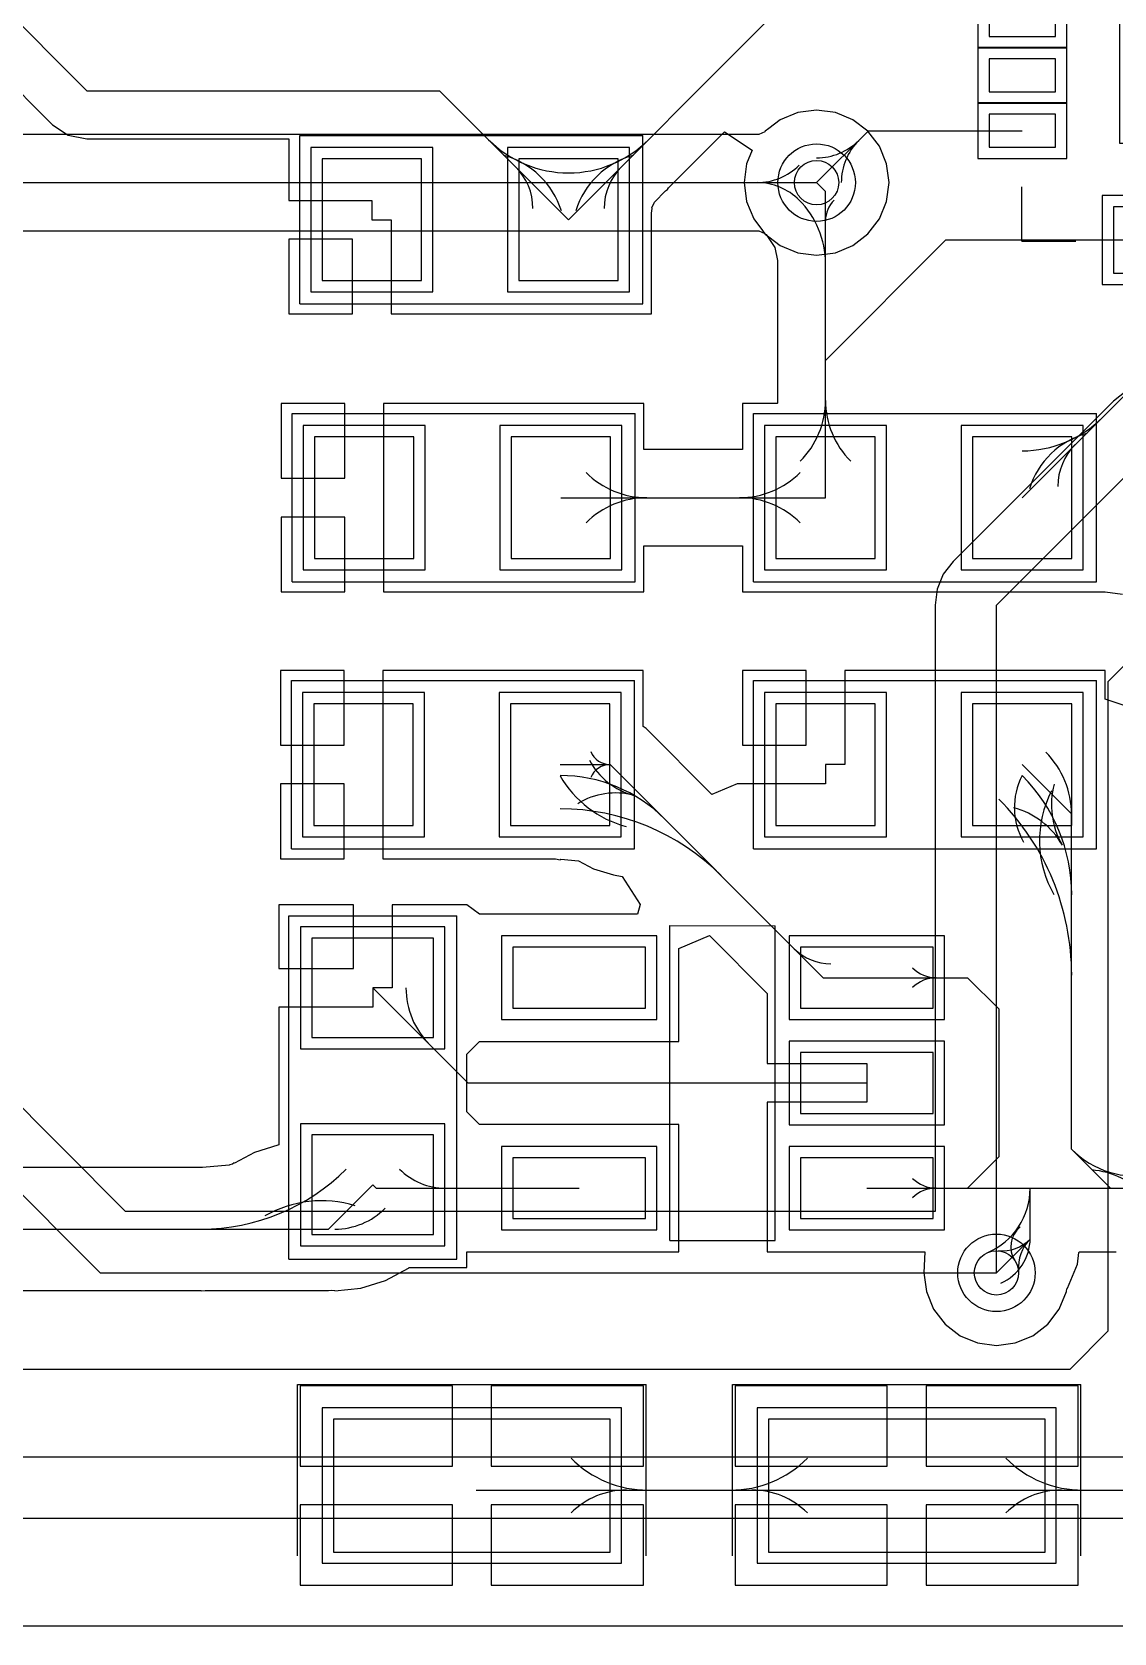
# Model space of a CAD drawing. Header units: millimetres. Extents: x 70.7 to 144.7, y 50.1 to 113.7.
# Drawn here: x 81.95 to 91.73, y 76.57 to 91.03 of the extents above; entities that cross this region are included whole.
import ezdxf

# ---------------------------------------------------------------- set-up
doc = ezdxf.new("R2010")
doc.units = ezdxf.units.MM
for name, color, linetype in [('BottomLayer', 5, 'Continuous'), ('MultiLayer', 9, 'Continuous'), ('TopLayer', 1, 'Continuous'), ('TopOverlay', 2, 'Continuous'), ('TopPaste', 8, 'Continuous'), ('TopSolder', 216, 'Continuous'), ('ViaHoleLayer', 16, 'Continuous')]:
    doc.layers.add(name, color=color, linetype=linetype)

# ---------------------------------------------------------------- blocks, each defined once
blk = doc.blocks.new('CAP_1210_2')
at = {"layer": 'TopLayer'}
for p, q in [((-2.264, 1.25), (-2.264, -1.25)), ((-1.064, 1.25), (-2.264, 1.25)), ((-1.064, -1.25), (-1.064, 1.25)), ((2.264, 1.25), (1.064, 1.25)), ((1.064, 1.25), (1.064, -1.25)), ((2.264, -1.25), (2.264, 1.25)), ((-2.264, -1.25), (-1.064, -1.25)), ((1.064, -1.25), (2.264, -1.25))]:
    blk.add_line(p, q, dxfattribs=at)
at = {"layer": 'TopOverlay'}
for p, q in [((-2.58, 1.575), (-1.029, 1.575)), ((-2.58, 1.575), (-2.58, -1.575)), ((1.029, 1.575), (2.578, 1.575)), ((2.578, 1.575), (2.578, -1.575)), ((-2.58, -1.575), (-1.029, -1.575)), ((1.029, -1.575), (2.578, -1.575))]:
    blk.add_line(p, q, dxfattribs=at)
at = {"layer": 'TopPaste'}
for p, q in [((-2.264, 1.25), (-2.264, -1.25)), ((-1.064, 1.25), (-2.264, 1.25)), ((-1.064, -1.25), (-1.064, 1.25)), ((2.264, 1.25), (1.064, 1.25)), ((1.064, 1.25), (1.064, -1.25)), ((2.264, -1.25), (2.264, 1.25)), ((-2.264, -1.25), (-1.064, -1.25)), ((1.064, -1.25), (2.264, -1.25))]:
    blk.add_line(p, q, dxfattribs=at)
at = {"layer": 'TopSolder'}
for p, q in [((-2.365, 1.352), (-2.365, -1.352)), ((-0.962, 1.352), (-2.365, 1.352)), ((-0.962, -1.352), (-0.962, 1.352)), ((2.365, 1.352), (0.962, 1.352)), ((0.962, 1.352), (0.962, -1.352)), ((2.365, -1.352), (2.365, 1.352)), ((-2.365, -1.352), (-0.962, -1.352)), ((0.962, -1.352), (2.365, -1.352))]:
    blk.add_line(p, q, dxfattribs=at)
blk = doc.blocks.new('CAP_1210_13')
at = {"layer": 'TopLayer'}
for p, q in [((-2.264, 1.25), (-2.264, -1.25)), ((-1.064, 1.25), (-2.264, 1.25)), ((-1.064, -1.25), (-1.064, 1.25)), ((2.264, 1.25), (1.064, 1.25)), ((1.064, 1.25), (1.064, -1.25)), ((2.264, -1.25), (2.264, 1.25)), ((-2.264, -1.25), (-1.064, -1.25)), ((1.064, -1.25), (2.264, -1.25))]:
    blk.add_line(p, q, dxfattribs=at)
at = {"layer": 'TopOverlay'}
for p, q in [((-2.58, 1.575), (-1.029, 1.575)), ((-2.58, 1.575), (-2.58, -1.575)), ((1.029, 1.575), (2.578, 1.575)), ((2.578, 1.575), (2.578, -1.575)), ((-2.58, -1.575), (-1.029, -1.575)), ((1.029, -1.575), (2.578, -1.575))]:
    blk.add_line(p, q, dxfattribs=at)
at = {"layer": 'TopPaste'}
for p, q in [((-2.264, 1.25), (-2.264, -1.25)), ((-1.064, 1.25), (-2.264, 1.25)), ((-1.064, -1.25), (-1.064, 1.25)), ((2.264, 1.25), (1.064, 1.25)), ((1.064, 1.25), (1.064, -1.25)), ((2.264, -1.25), (2.264, 1.25)), ((-2.264, -1.25), (-1.064, -1.25)), ((1.064, -1.25), (2.264, -1.25))]:
    blk.add_line(p, q, dxfattribs=at)
at = {"layer": 'TopSolder'}
for p, q in [((-2.365, 1.352), (-2.365, -1.352)), ((-0.962, 1.352), (-2.365, 1.352)), ((-0.962, -1.352), (-0.962, 1.352)), ((2.365, 1.352), (0.962, 1.352)), ((0.962, 1.352), (0.962, -1.352)), ((2.365, -1.352), (2.365, 1.352)), ((-2.365, -1.352), (-0.962, -1.352)), ((0.962, -1.352), (2.365, -1.352))]:
    blk.add_line(p, q, dxfattribs=at)
blk = doc.blocks.new('RES_0603_20')
at = {"layer": 'TopLayer'}
for p, q in [((-0.44, 0.55), (-1.338, 0.55)), ((-1.338, 0.55), (-1.338, -0.55)), ((-0.44, -0.55), (-0.44, 0.55)), ((1.338, 0.55), (0.44, 0.55)), ((0.44, 0.55), (0.44, -0.55)), ((1.338, -0.55), (1.338, 0.55)), ((-1.338, -0.55), (-0.44, -0.55)), ((0.44, -0.55), (1.338, -0.55))]:
    blk.add_line(p, q, dxfattribs=at)
at = {"layer": 'TopOverlay'}
for p, q in [((-1.54, 0.76), (-0.01, 0.76)), ((-1.54, -0.76), (-1.54, 0.76)), ((-0.34, 0.76), (1.56, 0.76)), ((1.56, -0.76), (1.56, 0.76)), ((-1.54, -0.76), (1.56, -0.76))]:
    blk.add_line(p, q, dxfattribs=at)
at = {"layer": 'TopPaste'}
for p, q in [((-0.44, 0.55), (-1.338, 0.55)), ((-1.338, 0.55), (-1.338, -0.55)), ((-0.44, -0.55), (-0.44, 0.55)), ((1.338, 0.55), (0.44, 0.55)), ((0.44, 0.55), (0.44, -0.55)), ((1.338, -0.55), (1.338, 0.55)), ((-1.338, -0.55), (-0.44, -0.55)), ((0.44, -0.55), (1.338, -0.55))]:
    blk.add_line(p, q, dxfattribs=at)
at = {"layer": 'TopSolder'}
for p, q in [((-0.338, 0.652), (-1.44, 0.652)), ((-1.44, 0.652), (-1.44, -0.652)), ((-0.338, -0.652), (-0.338, 0.652)), ((1.44, 0.652), (0.338, 0.652)), ((0.338, 0.652), (0.338, -0.652)), ((1.44, -0.652), (1.44, 0.652)), ((-1.44, -0.652), (-0.338, -0.652)), ((0.338, -0.652), (1.44, -0.652))]:
    blk.add_line(p, q, dxfattribs=at)
blk = doc.blocks.new('RES_0603_21')
at = {"layer": 'TopLayer'}
for p, q in [((-0.44, 0.55), (-1.338, 0.55)), ((-1.338, 0.55), (-1.338, -0.55)), ((-0.44, -0.55), (-0.44, 0.55)), ((1.338, 0.55), (0.44, 0.55)), ((0.44, 0.55), (0.44, -0.55)), ((1.338, -0.55), (1.338, 0.55)), ((-1.338, -0.55), (-0.44, -0.55)), ((0.44, -0.55), (1.338, -0.55))]:
    blk.add_line(p, q, dxfattribs=at)
at = {"layer": 'TopOverlay'}
for p, q in [((-1.54, 0.76), (-0.01, 0.76)), ((-1.54, -0.76), (-1.54, 0.76)), ((-0.34, 0.76), (1.56, 0.76)), ((1.56, -0.76), (1.56, 0.76)), ((-1.54, -0.76), (1.56, -0.76))]:
    blk.add_line(p, q, dxfattribs=at)
at = {"layer": 'TopPaste'}
for p, q in [((-0.44, 0.55), (-1.338, 0.55)), ((-1.338, 0.55), (-1.338, -0.55)), ((-0.44, -0.55), (-0.44, 0.55)), ((1.338, 0.55), (0.44, 0.55)), ((0.44, 0.55), (0.44, -0.55)), ((1.338, -0.55), (1.338, 0.55)), ((-1.338, -0.55), (-0.44, -0.55)), ((0.44, -0.55), (1.338, -0.55))]:
    blk.add_line(p, q, dxfattribs=at)
at = {"layer": 'TopSolder'}
for p, q in [((-0.338, 0.652), (-1.44, 0.652)), ((-1.44, 0.652), (-1.44, -0.652)), ((-0.338, -0.652), (-0.338, 0.652)), ((1.44, 0.652), (0.338, 0.652)), ((0.338, 0.652), (0.338, -0.652)), ((1.44, -0.652), (1.44, 0.652)), ((-1.44, -0.652), (-0.338, -0.652)), ((0.338, -0.652), (1.44, -0.652))]:
    blk.add_line(p, q, dxfattribs=at)
blk = doc.blocks.new('RES_0603_22')
at = {"layer": 'TopLayer'}
for p, q in [((-0.44, 0.55), (-1.338, 0.55)), ((-1.338, 0.55), (-1.338, -0.55)), ((-0.44, -0.55), (-0.44, 0.55)), ((1.338, 0.55), (0.44, 0.55)), ((0.44, 0.55), (0.44, -0.55)), ((1.338, -0.55), (1.338, 0.55)), ((-1.338, -0.55), (-0.44, -0.55)), ((0.44, -0.55), (1.338, -0.55))]:
    blk.add_line(p, q, dxfattribs=at)
at = {"layer": 'TopOverlay'}
for p, q in [((-1.54, 0.76), (-0.01, 0.76)), ((-1.54, -0.76), (-1.54, 0.76)), ((-0.34, 0.76), (1.56, 0.76)), ((1.56, -0.76), (1.56, 0.76)), ((-1.54, -0.76), (1.56, -0.76))]:
    blk.add_line(p, q, dxfattribs=at)
at = {"layer": 'TopPaste'}
for p, q in [((-0.44, 0.55), (-1.338, 0.55)), ((-1.338, 0.55), (-1.338, -0.55)), ((-0.44, -0.55), (-0.44, 0.55)), ((1.338, 0.55), (0.44, 0.55)), ((0.44, 0.55), (0.44, -0.55)), ((1.338, -0.55), (1.338, 0.55)), ((-1.338, -0.55), (-0.44, -0.55)), ((0.44, -0.55), (1.338, -0.55))]:
    blk.add_line(p, q, dxfattribs=at)
at = {"layer": 'TopSolder'}
for p, q in [((-0.338, 0.652), (-1.44, 0.652)), ((-1.44, 0.652), (-1.44, -0.652)), ((-0.338, -0.652), (-0.338, 0.652)), ((1.44, 0.652), (0.338, 0.652)), ((0.338, 0.652), (0.338, -0.652)), ((1.44, -0.652), (1.44, 0.652)), ((-1.44, -0.652), (-0.338, -0.652)), ((0.338, -0.652), (1.44, -0.652))]:
    blk.add_line(p, q, dxfattribs=at)
blk = doc.blocks.new('RES_0603_25')
at = {"layer": 'TopLayer'}
for p, q in [((-0.44, 0.55), (-1.338, 0.55)), ((-1.338, 0.55), (-1.338, -0.55)), ((-0.44, -0.55), (-0.44, 0.55)), ((1.338, 0.55), (0.44, 0.55)), ((0.44, 0.55), (0.44, -0.55)), ((1.338, -0.55), (1.338, 0.55)), ((-1.338, -0.55), (-0.44, -0.55)), ((0.44, -0.55), (1.338, -0.55))]:
    blk.add_line(p, q, dxfattribs=at)
at = {"layer": 'TopOverlay'}
for p, q in [((-0.01, 0.76), (-1.54, 0.76)), ((-1.54, -0.76), (-1.54, 0.76)), ((1.56, 0.76), (-0.34, 0.76)), ((1.56, -0.76), (1.56, 0.76)), ((1.56, -0.76), (-1.54, -0.76))]:
    blk.add_line(p, q, dxfattribs=at)
at = {"layer": 'TopPaste'}
for p, q in [((-0.44, 0.55), (-1.338, 0.55)), ((-1.338, 0.55), (-1.338, -0.55)), ((-0.44, -0.55), (-0.44, 0.55)), ((1.338, 0.55), (0.44, 0.55)), ((0.44, 0.55), (0.44, -0.55)), ((1.338, -0.55), (1.338, 0.55)), ((-1.338, -0.55), (-0.44, -0.55)), ((0.44, -0.55), (1.338, -0.55))]:
    blk.add_line(p, q, dxfattribs=at)
at = {"layer": 'TopSolder'}
for p, q in [((-0.338, 0.652), (-1.44, 0.652)), ((-1.44, 0.652), (-1.44, -0.652)), ((-0.338, -0.652), (-0.338, 0.652)), ((1.44, 0.652), (0.338, 0.652)), ((0.338, 0.652), (0.338, -0.652)), ((1.44, -0.652), (1.44, 0.652)), ((-1.44, -0.652), (-0.338, -0.652)), ((0.338, -0.652), (1.44, -0.652))]:
    blk.add_line(p, q, dxfattribs=at)
blk = doc.blocks.new('RES_0603_37')
at = {"layer": 'TopLayer'}
for p, q in [((-0.44, 0.55), (-1.338, 0.55)), ((-1.338, 0.55), (-1.338, -0.55)), ((-0.44, -0.55), (-0.44, 0.55)), ((1.338, 0.55), (0.44, 0.55)), ((0.44, 0.55), (0.44, -0.55)), ((1.338, -0.55), (1.338, 0.55)), ((-1.338, -0.55), (-0.44, -0.55)), ((0.44, -0.55), (1.338, -0.55))]:
    blk.add_line(p, q, dxfattribs=at)
at = {"layer": 'TopOverlay'}
for p, q in [((-1.54, 0.76), (-0.01, 0.76)), ((-1.54, -0.76), (-1.54, 0.76)), ((-0.34, 0.76), (1.56, 0.76)), ((1.56, -0.76), (1.56, 0.76)), ((-1.54, -0.76), (1.56, -0.76))]:
    blk.add_line(p, q, dxfattribs=at)
at = {"layer": 'TopPaste'}
for p, q in [((-0.44, 0.55), (-1.338, 0.55)), ((-1.338, 0.55), (-1.338, -0.55)), ((-0.44, -0.55), (-0.44, 0.55)), ((1.338, 0.55), (0.44, 0.55)), ((0.44, 0.55), (0.44, -0.55)), ((1.338, -0.55), (1.338, 0.55)), ((-1.338, -0.55), (-0.44, -0.55)), ((0.44, -0.55), (1.338, -0.55))]:
    blk.add_line(p, q, dxfattribs=at)
at = {"layer": 'TopSolder'}
for p, q in [((-0.338, 0.652), (-1.44, 0.652)), ((-1.44, 0.652), (-1.44, -0.652)), ((-0.338, -0.652), (-0.338, 0.652)), ((1.44, 0.652), (0.338, 0.652)), ((0.338, 0.652), (0.338, -0.652)), ((1.44, -0.652), (1.44, 0.652)), ((-1.44, -0.652), (-0.338, -0.652)), ((0.338, -0.652), (1.44, -0.652))]:
    blk.add_line(p, q, dxfattribs=at)
blk = doc.blocks.new('RES_0603_38')
at = {"layer": 'TopLayer'}
for p, q in [((-0.44, 0.55), (-1.338, 0.55)), ((-1.338, 0.55), (-1.338, -0.55)), ((-0.44, -0.55), (-0.44, 0.55)), ((1.338, 0.55), (0.44, 0.55)), ((0.44, 0.55), (0.44, -0.55)), ((1.338, -0.55), (1.338, 0.55)), ((-1.338, -0.55), (-0.44, -0.55)), ((0.44, -0.55), (1.338, -0.55))]:
    blk.add_line(p, q, dxfattribs=at)
at = {"layer": 'TopOverlay'}
for p, q in [((-1.54, 0.76), (-0.01, 0.76)), ((-1.54, -0.76), (-1.54, 0.76)), ((-0.34, 0.76), (1.56, 0.76)), ((1.56, -0.76), (1.56, 0.76)), ((-1.54, -0.76), (1.56, -0.76))]:
    blk.add_line(p, q, dxfattribs=at)
at = {"layer": 'TopPaste'}
for p, q in [((-0.44, 0.55), (-1.338, 0.55)), ((-1.338, 0.55), (-1.338, -0.55)), ((-0.44, -0.55), (-0.44, 0.55)), ((1.338, 0.55), (0.44, 0.55)), ((0.44, 0.55), (0.44, -0.55)), ((1.338, -0.55), (1.338, 0.55)), ((-1.338, -0.55), (-0.44, -0.55)), ((0.44, -0.55), (1.338, -0.55))]:
    blk.add_line(p, q, dxfattribs=at)
at = {"layer": 'TopSolder'}
for p, q in [((-0.338, 0.652), (-1.44, 0.652)), ((-1.44, 0.652), (-1.44, -0.652)), ((-0.338, -0.652), (-0.338, 0.652)), ((1.44, 0.652), (0.338, 0.652)), ((0.338, 0.652), (0.338, -0.652)), ((1.44, -0.652), (1.44, 0.652)), ((-1.44, -0.652), (-0.338, -0.652)), ((0.338, -0.652), (1.44, -0.652))]:
    blk.add_line(p, q, dxfattribs=at)
blk = doc.blocks.new('QFN_28_43')
at = {"layer": 'TopLayer'}
for p, q in [((-1.644, 2.78), (-1.644, 2.18)), ((-1.344, 2.78), (-1.644, 2.78)), ((-1.344, 2.18), (-1.344, 2.78)), ((-1.144, 2.78), (-1.144, 2.18)), ((-0.844, 2.78), (-1.144, 2.78)), ((-0.844, 2.18), (-0.844, 2.78)), ((-0.644, 2.78), (-0.644, 2.18)), ((-0.344, 2.78), (-0.644, 2.78)), ((-0.344, 2.18), (-0.344, 2.78)), ((-0.144, 2.78), (-0.144, 2.18)), ((0.156, 2.78), (-0.144, 2.78)), ((0.156, 2.18), (0.156, 2.78)), ((0.356, 2.78), (0.356, 2.18)), ((0.656, 2.78), (0.356, 2.78)), ((0.656, 2.18), (0.656, 2.78)), ((0.856, 2.78), (0.856, 2.18)), ((1.156, 2.78), (0.856, 2.78)), ((1.156, 2.18), (1.156, 2.78)), ((1.356, 2.78), (1.356, 2.18)), ((1.656, 2.78), (1.356, 2.78)), ((1.656, 2.18), (1.656, 2.78)), ((-1.644, 2.18), (-1.344, 2.18)), ((-1.144, 2.18), (-0.844, 2.18)), ((-0.644, 2.18), (-0.344, 2.18)), ((-0.144, 2.18), (0.156, 2.18)), ((0.356, 2.18), (0.656, 2.18)), ((0.856, 2.18), (1.156, 2.18)), ((1.356, 2.18), (1.656, 2.18)), ((-2.18, 1.656), (-2.78, 1.656)), ((-2.78, 1.656), (-2.78, 1.356)), ((-2.18, 1.356), (-2.18, 1.656)), ((2.78, 1.644), (2.18, 1.644)), ((2.18, 1.644), (2.18, 1.344)), ((2.78, 1.344), (2.78, 1.644)), ((-1.503, 1.5), (-1.503, -1.5)), ((1.497, 1.5), (-1.503, 1.5)), ((1.497, -1.5), (1.497, 1.5)), ((-2.78, 1.356), (-2.18, 1.356)), ((2.18, 1.344), (2.78, 1.344)), ((-2.18, 1.156), (-2.78, 1.156)), ((-2.78, 1.156), (-2.78, 0.856)), ((-2.18, 0.856), (-2.18, 1.156)), ((2.78, 1.144), (2.18, 1.144)), ((2.18, 1.144), (2.18, 0.844)), ((2.78, 0.844), (2.78, 1.144)), ((-2.78, 0.856), (-2.18, 0.856)), ((2.18, 0.844), (2.78, 0.844)), ((-2.18, 0.656), (-2.78, 0.656)), ((-2.78, 0.656), (-2.78, 0.356)), ((-2.18, 0.356), (-2.18, 0.656)), ((2.78, 0.644), (2.18, 0.644)), ((2.18, 0.644), (2.18, 0.344)), ((2.78, 0.344), (2.78, 0.644)), ((-2.78, 0.356), (-2.18, 0.356)), ((2.18, 0.344), (2.78, 0.344)), ((-2.18, 0.156), (-2.78, 0.156)), ((-2.78, 0.156), (-2.78, -0.144)), ((-2.18, -0.144), (-2.18, 0.156)), ((2.78, 0.144), (2.18, 0.144)), ((2.18, 0.144), (2.18, -0.156)), ((2.78, -0.156), (2.78, 0.144)), ((-2.78, -0.144), (-2.18, -0.144)), ((2.18, -0.156), (2.78, -0.156)), ((-2.18, -0.344), (-2.78, -0.344)), ((-2.78, -0.344), (-2.78, -0.644)), ((-2.18, -0.644), (-2.18, -0.344)), ((2.78, -0.356), (2.18, -0.356)), ((2.18, -0.356), (2.18, -0.656)), ((2.78, -0.656), (2.78, -0.356)), ((-2.78, -0.644), (-2.18, -0.644)), ((2.18, -0.656), (2.78, -0.656)), ((-2.18, -0.844), (-2.78, -0.844)), ((-2.78, -0.844), (-2.78, -1.144)), ((-2.18, -1.144), (-2.18, -0.844)), ((2.78, -0.856), (2.18, -0.856)), ((2.18, -0.856), (2.18, -1.156)), ((2.78, -1.156), (2.78, -0.856)), ((-2.78, -1.144), (-2.18, -1.144)), ((2.18, -1.156), (2.78, -1.156)), ((-2.18, -1.344), (-2.78, -1.344)), ((-2.78, -1.344), (-2.78, -1.644)), ((-2.18, -1.644), (-2.18, -1.344)), ((2.78, -1.356), (2.18, -1.356)), ((2.18, -1.356), (2.18, -1.656)), ((2.78, -1.656), (2.78, -1.356)), ((-1.503, -1.5), (1.497, -1.5)), ((-2.78, -1.644), (-2.18, -1.644)), ((2.18, -1.656), (2.78, -1.656)), ((-1.356, -2.18), (-1.656, -2.18)), ((-1.656, -2.18), (-1.656, -2.78)), ((-1.356, -2.78), (-1.356, -2.18)), ((-0.856, -2.18), (-1.156, -2.18)), ((-1.156, -2.18), (-1.156, -2.78)), ((-0.856, -2.78), (-0.856, -2.18)), ((-0.356, -2.18), (-0.656, -2.18)), ((-0.656, -2.18), (-0.656, -2.78)), ((-0.356, -2.78), (-0.356, -2.18)), ((0.144, -2.18), (-0.156, -2.18)), ((-0.156, -2.18), (-0.156, -2.78)), ((0.144, -2.78), (0.144, -2.18)), ((0.644, -2.18), (0.344, -2.18)), ((0.344, -2.18), (0.344, -2.78)), ((0.644, -2.78), (0.644, -2.18)), ((1.144, -2.18), (0.844, -2.18)), ((0.844, -2.18), (0.844, -2.78)), ((1.144, -2.78), (1.144, -2.18)), ((1.644, -2.18), (1.344, -2.18)), ((1.344, -2.18), (1.344, -2.78)), ((1.644, -2.78), (1.644, -2.18)), ((-1.656, -2.78), (-1.356, -2.78)), ((-1.156, -2.78), (-0.856, -2.78)), ((-0.656, -2.78), (-0.356, -2.78)), ((-0.156, -2.78), (0.144, -2.78)), ((0.344, -2.78), (0.644, -2.78)), ((0.844, -2.78), (1.144, -2.78)), ((1.344, -2.78), (1.644, -2.78))]:
    blk.add_line(p, q, dxfattribs=at)
at = {"layer": 'TopOverlay'}
for p, q in [((-2.492, 2.484), (-2.492, 1.997)), ((-2.492, 2.484), (-2.001, 2.484)), ((1.932, 2.484), (2.473, 2.484)), ((2.473, 2.484), (2.473, 1.968)), ((-2.505, -1.969), (-2.505, -2.51)), ((2.465, -2.031), (2.465, -2.514)), ((-2.505, -2.51), (-1.899, -2.51)), ((1.916, -2.514), (2.465, -2.514))]:
    blk.add_line(p, q, dxfattribs=at)
blk.add_circle((2.504, 2.984), 0.2, dxfattribs=at)
at = {"layer": 'TopPaste'}
for p, q in [((-1.644, 2.78), (-1.644, 2.18)), ((-1.344, 2.78), (-1.644, 2.78)), ((-1.344, 2.18), (-1.344, 2.78)), ((-1.144, 2.78), (-1.144, 2.18)), ((-0.844, 2.78), (-1.144, 2.78)), ((-0.844, 2.18), (-0.844, 2.78)), ((-0.644, 2.78), (-0.644, 2.18)), ((-0.344, 2.78), (-0.644, 2.78)), ((-0.344, 2.18), (-0.344, 2.78)), ((-0.144, 2.78), (-0.144, 2.18)), ((0.156, 2.78), (-0.144, 2.78)), ((0.156, 2.18), (0.156, 2.78)), ((0.356, 2.78), (0.356, 2.18)), ((0.656, 2.78), (0.356, 2.78)), ((0.656, 2.18), (0.656, 2.78)), ((0.856, 2.78), (0.856, 2.18)), ((1.156, 2.78), (0.856, 2.78)), ((1.156, 2.18), (1.156, 2.78)), ((1.356, 2.78), (1.356, 2.18)), ((1.656, 2.78), (1.356, 2.78)), ((1.656, 2.18), (1.656, 2.78)), ((-1.644, 2.18), (-1.344, 2.18)), ((-1.144, 2.18), (-0.844, 2.18)), ((-0.644, 2.18), (-0.344, 2.18)), ((-0.144, 2.18), (0.156, 2.18)), ((0.356, 2.18), (0.656, 2.18)), ((0.856, 2.18), (1.156, 2.18)), ((1.356, 2.18), (1.656, 2.18)), ((-2.18, 1.656), (-2.78, 1.656)), ((-2.78, 1.656), (-2.78, 1.356)), ((-2.18, 1.356), (-2.18, 1.656)), ((2.78, 1.644), (2.18, 1.644)), ((2.18, 1.644), (2.18, 1.344)), ((2.78, 1.344), (2.78, 1.644)), ((-1.503, 1.5), (-1.503, -1.5)), ((1.497, 1.5), (-1.503, 1.5)), ((1.497, -1.5), (1.497, 1.5)), ((-2.78, 1.356), (-2.18, 1.356)), ((2.18, 1.344), (2.78, 1.344)), ((-2.18, 1.156), (-2.78, 1.156)), ((-2.78, 1.156), (-2.78, 0.856)), ((-2.18, 0.856), (-2.18, 1.156)), ((2.78, 1.144), (2.18, 1.144)), ((2.18, 1.144), (2.18, 0.844)), ((2.78, 0.844), (2.78, 1.144)), ((-2.78, 0.856), (-2.18, 0.856)), ((2.18, 0.844), (2.78, 0.844)), ((-2.18, 0.656), (-2.78, 0.656)), ((-2.78, 0.656), (-2.78, 0.356)), ((-2.18, 0.356), (-2.18, 0.656)), ((2.78, 0.644), (2.18, 0.644)), ((2.18, 0.644), (2.18, 0.344)), ((2.78, 0.344), (2.78, 0.644)), ((-2.78, 0.356), (-2.18, 0.356)), ((2.18, 0.344), (2.78, 0.344)), ((-2.18, 0.156), (-2.78, 0.156)), ((-2.78, 0.156), (-2.78, -0.144)), ((-2.18, -0.144), (-2.18, 0.156)), ((2.78, 0.144), (2.18, 0.144)), ((2.18, 0.144), (2.18, -0.156)), ((2.78, -0.156), (2.78, 0.144)), ((-2.78, -0.144), (-2.18, -0.144)), ((2.18, -0.156), (2.78, -0.156)), ((-2.18, -0.344), (-2.78, -0.344)), ((-2.78, -0.344), (-2.78, -0.644)), ((-2.18, -0.644), (-2.18, -0.344)), ((2.78, -0.356), (2.18, -0.356)), ((2.18, -0.356), (2.18, -0.656)), ((2.78, -0.656), (2.78, -0.356)), ((-2.78, -0.644), (-2.18, -0.644)), ((2.18, -0.656), (2.78, -0.656)), ((-2.18, -0.844), (-2.78, -0.844)), ((-2.78, -0.844), (-2.78, -1.144)), ((-2.18, -1.144), (-2.18, -0.844)), ((2.78, -0.856), (2.18, -0.856)), ((2.18, -0.856), (2.18, -1.156)), ((2.78, -1.156), (2.78, -0.856)), ((-2.78, -1.144), (-2.18, -1.144)), ((2.18, -1.156), (2.78, -1.156)), ((-2.18, -1.344), (-2.78, -1.344)), ((-2.78, -1.344), (-2.78, -1.644)), ((-2.18, -1.644), (-2.18, -1.344)), ((2.78, -1.356), (2.18, -1.356)), ((2.18, -1.356), (2.18, -1.656)), ((2.78, -1.656), (2.78, -1.356)), ((-1.503, -1.5), (1.497, -1.5)), ((-2.78, -1.644), (-2.18, -1.644)), ((2.18, -1.656), (2.78, -1.656)), ((-1.356, -2.18), (-1.656, -2.18)), ((-1.656, -2.18), (-1.656, -2.78)), ((-1.356, -2.78), (-1.356, -2.18)), ((-0.856, -2.18), (-1.156, -2.18)), ((-1.156, -2.18), (-1.156, -2.78)), ((-0.856, -2.78), (-0.856, -2.18)), ((-0.356, -2.18), (-0.656, -2.18)), ((-0.656, -2.18), (-0.656, -2.78)), ((-0.356, -2.78), (-0.356, -2.18)), ((0.144, -2.18), (-0.156, -2.18)), ((-0.156, -2.18), (-0.156, -2.78)), ((0.144, -2.78), (0.144, -2.18)), ((0.644, -2.18), (0.344, -2.18)), ((0.344, -2.18), (0.344, -2.78)), ((0.644, -2.78), (0.644, -2.18)), ((1.144, -2.18), (0.844, -2.18)), ((0.844, -2.18), (0.844, -2.78)), ((1.144, -2.78), (1.144, -2.18)), ((1.644, -2.18), (1.344, -2.18)), ((1.344, -2.18), (1.344, -2.78)), ((1.644, -2.78), (1.644, -2.18)), ((-1.656, -2.78), (-1.356, -2.78)), ((-1.156, -2.78), (-0.856, -2.78)), ((-0.656, -2.78), (-0.356, -2.78)), ((-0.156, -2.78), (0.144, -2.78)), ((0.344, -2.78), (0.644, -2.78)), ((0.844, -2.78), (1.144, -2.78)), ((1.344, -2.78), (1.644, -2.78))]:
    blk.add_line(p, q, dxfattribs=at)
at = {"layer": 'TopSolder'}
for p, q in [((-1.746, 2.882), (-1.746, 2.078)), ((-1.242, 2.882), (-1.746, 2.882)), ((-1.246, 2.882), (-1.246, 2.078)), ((-0.742, 2.882), (-1.246, 2.882)), ((-1.242, 2.078), (-1.242, 2.882)), ((-0.746, 2.882), (-0.746, 2.078)), ((-0.242, 2.882), (-0.746, 2.882)), ((-0.742, 2.078), (-0.742, 2.882)), ((-0.246, 2.882), (-0.246, 2.078)), ((0.258, 2.882), (-0.246, 2.882)), ((-0.242, 2.078), (-0.242, 2.882)), ((0.254, 2.882), (0.254, 2.078)), ((0.758, 2.882), (0.254, 2.882)), ((0.258, 2.078), (0.258, 2.882)), ((0.754, 2.882), (0.754, 2.078)), ((1.258, 2.882), (0.754, 2.882)), ((0.758, 2.078), (0.758, 2.882)), ((1.254, 2.882), (1.254, 2.078)), ((1.758, 2.882), (1.254, 2.882)), ((1.258, 2.078), (1.258, 2.882)), ((1.758, 2.078), (1.758, 2.882)), ((-1.746, 2.078), (-1.242, 2.078)), ((-1.246, 2.078), (-0.742, 2.078)), ((-0.746, 2.078), (-0.242, 2.078)), ((-0.246, 2.078), (0.258, 2.078)), ((0.254, 2.078), (0.758, 2.078)), ((0.754, 2.078), (1.258, 2.078)), ((1.254, 2.078), (1.758, 2.078)), ((-2.078, 1.758), (-2.882, 1.758)), ((-2.882, 1.758), (-2.882, 1.254)), ((-2.078, 1.254), (-2.078, 1.758)), ((2.882, 1.746), (2.078, 1.746)), ((2.078, 1.746), (2.078, 1.242)), ((2.882, 1.242), (2.882, 1.746)), ((-1.605, 1.602), (-1.605, -1.602)), ((1.599, 1.602), (-1.605, 1.602)), ((1.599, -1.602), (1.599, 1.602)), ((-2.078, 1.258), (-2.882, 1.258)), ((-2.882, 1.258), (-2.882, 0.754)), ((-2.882, 1.254), (-2.078, 1.254)), ((-2.078, 0.754), (-2.078, 1.258)), ((2.882, 1.246), (2.078, 1.246)), ((2.078, 1.246), (2.078, 0.742)), ((2.078, 1.242), (2.882, 1.242)), ((2.882, 0.742), (2.882, 1.246)), ((-2.078, 0.758), (-2.882, 0.758)), ((-2.882, 0.758), (-2.882, 0.254)), ((-2.882, 0.754), (-2.078, 0.754)), ((-2.078, 0.254), (-2.078, 0.758)), ((2.882, 0.746), (2.078, 0.746)), ((2.078, 0.746), (2.078, 0.242)), ((2.078, 0.742), (2.882, 0.742)), ((2.882, 0.242), (2.882, 0.746)), ((-2.078, 0.258), (-2.882, 0.258)), ((-2.882, 0.258), (-2.882, -0.246)), ((-2.882, 0.254), (-2.078, 0.254)), ((-2.078, -0.246), (-2.078, 0.258)), ((2.882, 0.246), (2.078, 0.246)), ((2.078, 0.246), (2.078, -0.258)), ((2.078, 0.242), (2.882, 0.242)), ((2.882, -0.258), (2.882, 0.246)), ((-2.078, -0.242), (-2.882, -0.242)), ((-2.882, -0.242), (-2.882, -0.746)), ((-2.882, -0.246), (-2.078, -0.246)), ((-2.078, -0.746), (-2.078, -0.242)), ((2.882, -0.254), (2.078, -0.254)), ((2.078, -0.254), (2.078, -0.758)), ((2.078, -0.258), (2.882, -0.258)), ((2.882, -0.758), (2.882, -0.254)), ((-2.078, -0.742), (-2.882, -0.742)), ((-2.882, -0.742), (-2.882, -1.246)), ((-2.882, -0.746), (-2.078, -0.746)), ((-2.078, -1.246), (-2.078, -0.742)), ((2.882, -0.754), (2.078, -0.754)), ((2.078, -0.754), (2.078, -1.258)), ((2.078, -0.758), (2.882, -0.758)), ((2.882, -1.258), (2.882, -0.754)), ((-2.078, -1.242), (-2.882, -1.242)), ((-2.882, -1.242), (-2.882, -1.746)), ((-2.882, -1.246), (-2.078, -1.246)), ((-2.078, -1.746), (-2.078, -1.242)), ((2.882, -1.254), (2.078, -1.254)), ((2.078, -1.254), (2.078, -1.758)), ((2.078, -1.258), (2.882, -1.258)), ((2.882, -1.758), (2.882, -1.254)), ((-1.605, -1.602), (1.599, -1.602)), ((-2.882, -1.746), (-2.078, -1.746)), ((2.078, -1.758), (2.882, -1.758)), ((-1.254, -2.078), (-1.758, -2.078)), ((-1.758, -2.078), (-1.758, -2.882)), ((-0.754, -2.078), (-1.258, -2.078)), ((-1.258, -2.078), (-1.258, -2.882)), ((-1.254, -2.882), (-1.254, -2.078)), ((-0.254, -2.078), (-0.758, -2.078)), ((-0.758, -2.078), (-0.758, -2.882)), ((-0.754, -2.882), (-0.754, -2.078)), ((0.246, -2.078), (-0.258, -2.078)), ((-0.258, -2.078), (-0.258, -2.882)), ((-0.254, -2.882), (-0.254, -2.078)), ((0.746, -2.078), (0.242, -2.078)), ((0.242, -2.078), (0.242, -2.882)), ((0.246, -2.882), (0.246, -2.078)), ((1.246, -2.078), (0.742, -2.078)), ((0.742, -2.078), (0.742, -2.882)), ((0.746, -2.882), (0.746, -2.078)), ((1.746, -2.078), (1.242, -2.078)), ((1.242, -2.078), (1.242, -2.882)), ((1.246, -2.882), (1.246, -2.078)), ((1.746, -2.882), (1.746, -2.078)), ((-1.758, -2.882), (-1.254, -2.882)), ((-1.258, -2.882), (-0.754, -2.882)), ((-0.758, -2.882), (-0.254, -2.882)), ((-0.258, -2.882), (0.246, -2.882)), ((0.242, -2.882), (0.746, -2.882)), ((0.742, -2.882), (1.246, -2.882)), ((1.242, -2.882), (1.746, -2.882))]:
    blk.add_line(p, q, dxfattribs=at)
blk = doc.blocks.new('SOT_23_DBV_44')
at = {"layer": 'TopLayer'}
for p, q in [((-1.225, 1.9), (-1.225, 0.7)), ((-0.675, 1.9), (-1.225, 1.9)), ((-0.675, 0.7), (-0.675, 1.9)), ((0.675, 1.9), (0.675, 0.7)), ((1.225, 1.9), (0.675, 1.9)), ((1.225, 0.7), (1.225, 1.9)), ((-1.225, 0.7), (-0.675, 0.7)), ((0.675, 0.7), (1.225, 0.7)), ((-1.225, -0.7), (-1.225, -1.9)), ((-0.675, -0.7), (-1.225, -0.7)), ((-0.675, -1.9), (-0.675, -0.7)), ((-0.275, -0.7), (-0.275, -1.9)), ((0.275, -0.7), (-0.275, -0.7)), ((0.275, -1.9), (0.275, -0.7)), ((0.675, -0.7), (0.675, -1.9)), ((1.225, -0.7), (0.675, -0.7)), ((1.225, -1.9), (1.225, -0.7)), ((-1.225, -1.9), (-0.675, -1.9)), ((-0.275, -1.9), (0.275, -1.9)), ((0.675, -1.9), (1.225, -1.9))]:
    blk.add_line(p, q, dxfattribs=at)
at = {"layer": 'TopOverlay'}
for p, q in [((-1.422, 0.48), (-1.424, -0.47)), ((-1.422, 0.48), (1.422, 0.48)), ((1.422, 0.48), (1.42, -0.47)), ((-1.424, -0.47), (1.42, -0.47))]:
    blk.add_line(p, q, dxfattribs=at)
at = {"layer": 'TopPaste'}
for p, q in [((-1.225, 1.9), (-1.225, 0.7)), ((-0.675, 1.9), (-1.225, 1.9)), ((-0.675, 0.7), (-0.675, 1.9)), ((0.675, 1.9), (0.675, 0.7)), ((1.225, 1.9), (0.675, 1.9)), ((1.225, 0.7), (1.225, 1.9)), ((-1.225, 0.7), (-0.675, 0.7)), ((0.675, 0.7), (1.225, 0.7)), ((-1.225, -0.7), (-1.225, -1.9)), ((-0.675, -0.7), (-1.225, -0.7)), ((-0.675, -1.9), (-0.675, -0.7)), ((-0.275, -0.7), (-0.275, -1.9)), ((0.275, -0.7), (-0.275, -0.7)), ((0.275, -1.9), (0.275, -0.7)), ((0.675, -0.7), (0.675, -1.9)), ((1.225, -0.7), (0.675, -0.7)), ((1.225, -1.9), (1.225, -0.7)), ((-1.225, -1.9), (-0.675, -1.9)), ((-0.275, -1.9), (0.275, -1.9)), ((0.675, -1.9), (1.225, -1.9))]:
    blk.add_line(p, q, dxfattribs=at)
at = {"layer": 'TopSolder'}
for p, q in [((-1.327, 2.002), (-1.327, 0.598)), ((-0.573, 2.002), (-1.327, 2.002)), ((-0.573, 0.598), (-0.573, 2.002)), ((0.573, 2.002), (0.573, 0.598)), ((1.327, 2.002), (0.573, 2.002)), ((1.327, 0.598), (1.327, 2.002)), ((-1.327, 0.598), (-0.573, 0.598)), ((0.573, 0.598), (1.327, 0.598)), ((-1.327, -0.598), (-1.327, -2.002)), ((-0.573, -0.598), (-1.327, -0.598)), ((-0.573, -2.002), (-0.573, -0.598)), ((-0.377, -0.598), (-0.377, -2.002)), ((0.377, -0.598), (-0.377, -0.598)), ((0.377, -2.002), (0.377, -0.598)), ((0.573, -0.598), (0.573, -2.002)), ((1.327, -0.598), (0.573, -0.598)), ((1.327, -2.002), (1.327, -0.598)), ((-1.327, -2.002), (-0.573, -2.002)), ((-0.377, -2.002), (0.377, -2.002)), ((0.573, -2.002), (1.327, -2.002))]:
    blk.add_line(p, q, dxfattribs=at)

msp = doc.modelspace()

# ---------------------------------------------------------------- linework, layer by layer
at = {"layer": 'BottomLayer'}
for p, q in [((88.715, 90.239), (88.612, 90.16)), ((88.873, 90.305), (88.715, 90.239)), ((89.043, 90.327), (88.873, 90.305)), ((89.213, 90.305), (89.043, 90.327)), ((89.371, 90.239), (89.213, 90.305)), ((89.507, 90.135), (89.371, 90.239)), ((88.521, 90.107), (80.971, 90.107)), ((88.575, 90.129), (88.521, 90.107)), ((88.579, 90.135), (88.575, 90.129)), ((88.612, 90.16), (88.577, 90.137)), ((88.577, 90.137), (88.579, 90.135)), ((89.611, 89.999), (89.507, 90.135)), ((89.676, 89.841), (89.611, 89.999)), ((89.699, 89.671), (89.676, 89.841)), ((80.412, 89.671), (89.043, 89.671)), ((89.676, 89.502), (89.699, 89.671)), ((89.611, 89.343), (89.676, 89.502)), ((80.965, 89.236), (88.521, 89.236)), ((88.521, 89.236), (88.575, 89.213)), ((88.575, 89.213), (88.579, 89.208)), ((88.579, 89.208), (88.577, 89.206)), ((88.577, 89.206), (88.612, 89.183)), ((89.371, 89.103), (89.507, 89.208)), ((89.507, 89.208), (89.611, 89.343)), ((88.612, 89.183), (88.715, 89.103)), ((88.715, 89.103), (88.873, 89.038)), ((89.213, 89.038), (89.371, 89.103)), ((88.873, 89.038), (89.043, 89.016)), ((89.043, 89.016), (89.213, 89.038)), ((91.841, 87.787), (91.726, 87.699)), ((91.726, 87.699), (90.276, 86.249)), ((90.668, 85.856), (92.118, 87.306)), ((90.276, 86.249), (90.187, 86.134)), ((90.187, 86.134), (90.132, 86)), ((90.132, 86), (90.113, 85.856)), ((91.678, 85.166), (92.464, 85.952)), ((90.113, 85.856), (90.113, 80.381)), ((90.668, 79.826), (90.668, 85.856)), ((91.678, 79.301), (91.678, 85.166)), ((82.798, 80.381), (81.65, 81.529)), ((81.258, 81.136), (82.568, 79.826)), ((90.113, 80.381), (82.798, 80.381)), ((82.568, 79.826), (90.668, 79.826)), ((91.333, 78.956), (91.678, 79.301)), ((81.662, 78.956), (91.333, 78.956)), ((80.537, 78.166), (91.958, 78.166)), ((81.746, 77.612), (111.66, 77.612)), ((105.813, 76.636), (80.271, 76.636))]:
    msp.add_line(p, q, dxfattribs=at)
for centre in [(89.043, 89.671), (90.668, 79.826)]:
    msp.add_circle(centre, 0.35, dxfattribs=at)
for centre, start, end in [((88.505, 90.21), 270, 315), ((88.505, 89.133), 45, 90)]:
    msp.add_arc(centre, 0.538, start, end, dxfattribs=at)
at = {"layer": 'MultiLayer'}
for centre in [(89.043, 89.671), (90.668, 79.826)]:
    msp.add_circle(centre, 0.35, dxfattribs=at)
at = {"layer": 'TopLayer'}
for p, q in [((81.373, 91.575), (82.447, 90.501)), ((81.193, 91.14), (82.139, 90.193)), ((86.801, 89.336), (88.605, 91.14)), ((82.447, 90.501), (85.636, 90.501)), ((85.636, 90.501), (86.801, 89.336)), ((82.139, 90.193), (82.28, 90.099)), ((82.28, 90.099), (82.447, 90.066)), ((87.705, 89.625), (88.211, 90.131)), ((88.211, 90.131), (88.461, 89.964)), ((89.043, 89.671), (89.512, 90.14)), ((89.512, 90.14), (90.902, 90.14)), ((82.447, 90.066), (84.274, 90.066)), ((84.274, 90.066), (84.274, 89.511)), ((88.461, 89.964), (88.41, 89.841)), ((88.41, 89.841), (88.387, 89.671)), ((88.387, 89.671), (88.41, 89.502)), ((89.043, 89.671), (89.123, 89.591)), ((84.274, 89.511), (85.023, 89.511)), ((85.023, 89.511), (85.023, 89.336)), ((87.555, 89.443), (87.577, 89.496)), ((87.577, 89.496), (87.677, 89.597)), ((87.677, 89.597), (87.694, 89.608)), ((87.694, 89.608), (87.705, 89.625)), ((88.41, 89.502), (88.475, 89.343)), ((89.123, 88.066), (89.123, 89.591)), ((87.55, 89.395), (87.558, 89.437)), ((87.55, 88.486), (87.55, 89.395)), ((87.558, 89.437), (87.555, 89.443)), ((87.558, 89.437), (87.558, 89.437)), ((85.023, 89.336), (85.198, 89.336)), ((85.198, 89.336), (85.198, 88.486)), ((88.475, 89.343), (88.554, 89.24)), ((88.554, 89.24), (88.576, 89.208)), ((88.576, 89.208), (88.576, 89.208)), ((88.576, 89.208), (88.577, 89.206)), ((88.577, 89.206), (88.579, 89.208)), ((88.577, 89.206), (88.577, 89.206)), ((88.577, 89.206), (88.577, 89.206)), ((88.579, 89.208), (88.579, 89.208)), ((88.579, 89.208), (88.579, 89.208)), ((88.579, 89.208), (88.586, 89.202)), ((88.586, 89.202), (88.664, 89.086)), ((84.848, 89.161), (84.274, 89.161)), ((84.274, 89.161), (84.274, 88.486)), ((84.848, 88.486), (84.848, 89.161)), ((88.664, 89.086), (88.688, 88.968)), ((89.123, 88.066), (90.211, 89.154)), ((90.211, 89.154), (91.876, 89.154)), ((88.688, 88.968), (88.688, 88.066)), ((84.274, 88.486), (84.848, 88.486)), ((85.198, 88.486), (85.772, 88.486)), ((85.772, 88.486), (85.772, 88.486)), ((85.772, 88.486), (85.772, 88.486)), ((85.772, 88.486), (85.772, 88.486)), ((85.772, 88.486), (86.052, 88.486)), ((86.052, 88.486), (86.052, 88.486)), ((86.052, 88.486), (87.55, 88.486)), ((90.901, 86.826), (92.376, 88.301)), ((88.688, 88.066), (88.688, 87.68)), ((89.123, 86.826), (89.123, 88.066)), ((84.778, 87.676), (84.204, 87.676)), ((84.204, 87.676), (84.204, 87.001)), ((84.778, 87.001), (84.778, 87.676)), ((85.702, 87.676), (85.128, 87.676)), ((85.128, 87.676), (85.128, 86.826)), ((85.982, 87.676), (85.702, 87.676)), ((85.702, 87.676), (85.702, 87.676)), ((87.48, 87.676), (85.982, 87.676)), ((85.982, 87.676), (85.982, 87.676)), ((85.982, 87.676), (85.982, 87.676)), ((85.982, 87.676), (85.982, 87.676)), ((87.48, 87.262), (87.48, 87.676)), ((88.687, 87.676), (88.374, 87.676)), ((88.374, 87.676), (88.374, 87.262)), ((88.688, 87.68), (88.687, 87.676)), ((87.483, 87.262), (87.48, 87.262)), ((88.37, 87.262), (87.483, 87.262)), ((88.374, 87.262), (88.37, 87.262)), ((84.204, 87.001), (84.778, 87.001)), ((85.128, 86.826), (85.128, 85.976)), ((86.731, 86.826), (89.123, 86.826)), ((84.778, 86.651), (84.204, 86.651)), ((84.204, 86.651), (84.204, 85.976)), ((84.778, 85.976), (84.778, 86.651)), ((87.48, 86.39), (87.483, 86.391)), ((87.48, 85.976), (87.48, 86.39)), ((87.483, 86.391), (88.37, 86.391)), ((88.37, 86.391), (88.374, 86.39)), ((88.374, 86.39), (88.374, 85.976)), ((84.204, 85.976), (84.778, 85.976)), ((85.128, 85.976), (85.702, 85.976)), ((85.702, 85.976), (85.702, 85.976)), ((85.702, 85.976), (85.702, 85.976)), ((85.702, 85.976), (85.702, 85.976)), ((85.702, 85.976), (85.982, 85.976)), ((85.982, 85.976), (85.982, 85.976)), ((85.982, 85.976), (87.48, 85.976)), ((88.374, 85.976), (89.872, 85.976)), ((89.872, 85.976), (89.872, 85.976)), ((89.872, 85.976), (89.872, 85.976)), ((89.872, 85.976), (89.872, 85.976)), ((89.872, 85.976), (90.152, 85.976)), ((90.152, 85.976), (90.152, 85.976)), ((90.152, 85.976), (91.65, 85.976)), ((91.65, 85.976), (91.65, 85.976)), ((91.65, 85.976), (91.65, 85.976)), ((91.65, 85.976), (91.806, 85.956)), ((84.773, 85.266), (84.199, 85.266)), ((84.199, 85.266), (84.199, 84.591)), ((84.773, 84.591), (84.773, 85.266)), ((85.697, 85.266), (85.123, 85.266)), ((85.123, 85.266), (85.123, 84.416)), ((85.977, 85.266), (85.697, 85.266)), ((85.697, 85.266), (85.697, 85.266)), ((87.475, 85.266), (85.977, 85.266)), ((85.977, 85.266), (85.977, 85.266)), ((85.977, 85.266), (85.977, 85.266)), ((85.977, 85.266), (85.977, 85.266)), ((87.475, 84.759), (87.475, 85.266)), ((88.948, 85.266), (88.374, 85.266)), ((88.374, 85.266), (88.374, 84.591)), ((88.948, 84.591), (88.948, 85.266)), ((89.872, 85.266), (89.298, 85.266)), ((89.298, 85.266), (89.298, 84.416)), ((90.152, 85.266), (89.872, 85.266)), ((89.872, 85.266), (89.872, 85.266)), ((91.65, 85.266), (90.152, 85.266)), ((90.152, 85.266), (90.152, 85.266)), ((90.152, 85.266), (90.152, 85.266)), ((90.152, 85.266), (90.152, 85.266)), ((91.65, 85.007), (91.65, 85.266)), ((91.877, 84.93), (91.65, 85.007)), ((87.502, 84.741), (87.475, 84.759)), ((88.097, 84.146), (87.502, 84.741)), ((84.199, 84.591), (84.773, 84.591)), ((88.374, 84.591), (88.948, 84.591)), ((85.123, 84.416), (85.123, 83.566)), ((86.726, 84.416), (87.178, 84.416)), ((87.178, 84.416), (89.103, 82.491)), ((89.298, 84.416), (89.123, 84.416)), ((89.123, 84.416), (89.123, 84.241)), ((90.901, 84.416), (91.347, 83.97)), ((84.773, 84.241), (84.199, 84.241)), ((84.199, 84.241), (84.199, 83.566)), ((84.773, 83.566), (84.773, 84.241)), ((88.325, 84.241), (88.097, 84.146)), ((89.123, 84.241), (88.325, 84.241)), ((91.347, 80.942), (91.347, 83.97)), ((84.199, 83.566), (84.773, 83.566)), ((85.123, 83.566), (85.697, 83.566)), ((85.697, 83.566), (85.697, 83.566)), ((85.697, 83.566), (85.697, 83.566)), ((85.697, 83.566), (85.697, 83.566)), ((85.697, 83.566), (85.977, 83.566)), ((85.977, 83.566), (85.977, 83.566)), ((85.977, 83.566), (86.682, 83.566)), ((86.682, 83.566), (86.726, 83.557)), ((86.726, 83.557), (86.732, 83.563)), ((86.732, 83.563), (86.891, 83.548)), ((86.726, 83.557), (86.726, 83.557)), ((86.891, 83.548), (87.026, 83.475)), ((87.026, 83.475), (87.207, 83.421)), ((87.207, 83.421), (87.206, 83.421)), ((87.206, 83.421), (87.286, 83.405)), ((87.286, 83.405), (87.447, 83.151)), ((84.857, 83.149), (84.182, 83.149)), ((84.182, 83.149), (84.182, 82.575)), ((84.857, 82.575), (84.857, 83.149)), ((85.785, 83.149), (85.207, 83.149)), ((85.207, 83.149), (85.207, 82.4)), ((85.882, 83.149), (85.785, 83.149)), ((85.785, 83.149), (85.785, 83.149)), ((85.785, 83.149), (85.785, 83.149)), ((85.997, 83.066), (85.882, 83.149)), ((87.447, 83.151), (87.425, 83.066)), ((86.094, 83.066), (85.997, 83.066)), ((87.425, 83.066), (86.094, 83.066)), ((86.094, 83.066), (86.094, 83.066)), ((86.094, 83.066), (86.094, 83.066)), ((87.797, 82.756), (88.074, 82.871)), ((88.074, 82.871), (88.597, 82.348)), ((87.797, 81.916), (87.797, 82.756)), ((84.182, 82.575), (84.857, 82.575)), ((89.103, 82.491), (89.497, 82.491)), ((89.497, 82.491), (90.408, 82.491)), ((90.408, 82.491), (90.693, 82.206)), ((85.032, 82.4), (85.891, 81.541)), ((85.207, 82.4), (85.032, 82.4)), ((85.032, 82.4), (85.032, 82.225)), ((88.597, 82.348), (88.597, 81.916)), ((85.032, 82.225), (84.182, 82.225)), ((84.182, 82.225), (84.182, 81.651)), ((90.693, 80.876), (90.693, 82.206)), ((85.882, 81.801), (85.997, 81.916)), ((85.997, 81.916), (86.094, 81.916)), ((86.094, 81.916), (86.094, 81.916)), ((86.094, 81.916), (86.094, 81.916)), ((86.094, 81.916), (87.797, 81.916)), ((88.597, 81.916), (88.597, 81.716)), ((85.882, 81.651), (85.882, 81.801)), ((88.597, 81.716), (89.497, 81.716)), ((89.497, 81.716), (89.497, 81.366)), ((84.182, 81.651), (84.182, 81.651)), ((84.182, 81.651), (84.182, 81.371)), ((85.882, 81.371), (85.882, 81.651)), ((85.882, 81.651), (85.882, 81.651)), ((85.891, 81.541), (89.497, 81.541)), ((84.182, 81.371), (84.182, 81.371)), ((84.182, 81.371), (84.182, 80.983)), ((85.882, 81.281), (85.882, 81.371)), ((85.882, 81.371), (85.882, 81.371)), ((85.997, 81.166), (85.882, 81.281)), ((89.497, 81.366), (88.597, 81.366)), ((88.597, 81.366), (88.597, 80.966)), ((87.797, 81.166), (85.997, 81.166)), ((85.997, 81.166), (85.997, 81.166)), ((85.997, 81.166), (85.997, 81.166)), ((87.797, 80.016), (87.797, 81.166)), ((84.173, 80.978), (83.964, 80.914)), ((84.182, 80.983), (84.173, 80.978)), ((88.597, 80.966), (88.597, 80.016)), ((83.78, 80.82), (83.765, 80.809)), ((83.782, 80.817), (83.78, 80.82)), ((83.964, 80.914), (83.782, 80.817)), ((90.408, 80.591), (90.693, 80.876)), ((91.347, 80.942), (91.698, 80.591)), ((83.492, 80.776), (81.168, 80.776)), ((83.735, 80.8), (83.492, 80.776)), ((83.741, 80.802), (83.735, 80.8)), ((83.765, 80.809), (83.741, 80.802)), ((84.631, 80.221), (85.032, 80.622)), ((85.032, 80.622), (85.063, 80.591)), ((85.063, 80.591), (86.897, 80.591)), ((89.497, 80.591), (90.408, 80.591)), ((90.408, 80.591), (90.973, 80.591)), ((90.973, 80.591), (91.698, 80.591)), ((90.973, 80.131), (90.973, 80.591)), ((91.698, 80.591), (92.437, 80.591)), ((78.227, 80.221), (84.631, 80.221)), ((90.668, 79.826), (90.973, 80.131)), ((85.882, 79.873), (85.882, 80.016)), ((85.882, 80.016), (85.997, 80.016)), ((85.997, 80.016), (85.997, 80.016)), ((85.997, 80.016), (87.797, 80.016)), ((88.597, 80.016), (90.021, 80.016)), ((90.021, 80.016), (90.012, 79.826)), ((90.021, 80.016), (90.021, 80.016)), ((91.4, 79.905), (91.414, 80.01)), ((91.414, 80.01), (91.415, 80.016)), ((91.415, 80.016), (91.537, 80.016)), ((91.537, 80.016), (91.537, 80.016)), ((91.537, 80.016), (91.751, 80.016)), ((85.148, 79.757), (85.355, 79.867)), ((85.355, 79.867), (85.362, 79.873)), ((85.362, 79.873), (85.882, 79.873)), ((90.012, 79.826), (90.012, 79.826)), ((90.012, 79.826), (90.012, 79.826)), ((90.012, 79.826), (90.012, 79.826)), ((90.012, 79.826), (90.012, 79.826)), ((90.012, 79.826), (90.012, 79.826)), ((90.012, 79.826), (90.012, 79.826)), ((90.012, 79.826), (90.035, 79.657)), ((91.311, 79.689), (91.4, 79.905)), ((81.168, 79.667), (83.482, 79.667)), ((83.482, 79.667), (83.482, 79.664)), ((83.482, 79.664), (83.516, 79.667)), ((83.516, 79.667), (84.631, 79.667)), ((84.631, 79.667), (84.66, 79.67)), ((84.66, 79.67), (84.689, 79.667)), ((84.689, 79.665), (84.923, 79.689)), ((84.689, 79.667), (84.689, 79.665)), ((84.923, 79.689), (85.148, 79.757)), ((91.301, 79.657), (91.304, 79.681)), ((91.304, 79.681), (91.311, 79.689)), ((90.035, 79.657), (90.1, 79.498)), ((91.236, 79.498), (91.301, 79.657)), ((90.1, 79.498), (90.204, 79.363)), ((91.131, 79.363), (91.236, 79.498)), ((90.204, 79.363), (90.34, 79.258)), ((90.34, 79.258), (90.498, 79.193)), ((90.838, 79.193), (90.996, 79.258)), ((90.996, 79.258), (91.131, 79.363)), ((90.498, 79.193), (90.668, 79.171)), ((90.668, 79.171), (90.838, 79.193)), ((85.752, 78.805), (84.377, 78.805)), ((84.377, 78.805), (84.377, 78.08)), ((85.752, 78.08), (85.752, 78.805)), ((87.477, 78.805), (86.102, 78.805)), ((86.102, 78.805), (86.102, 78.08)), ((87.477, 78.08), (87.477, 78.805)), ((89.682, 78.805), (88.307, 78.805)), ((88.307, 78.805), (88.307, 78.08)), ((89.682, 78.08), (89.682, 78.805)), ((91.407, 78.805), (90.032, 78.805)), ((90.032, 78.805), (90.032, 78.08)), ((91.407, 78.08), (91.407, 78.805)), ((84.377, 78.08), (85.752, 78.08)), ((86.102, 78.08), (87.477, 78.08)), ((88.307, 78.08), (89.682, 78.08)), ((90.032, 78.08), (91.407, 78.08)), ((85.967, 77.865), (93.822, 77.865)), ((85.752, 77.73), (84.377, 77.73)), ((84.377, 77.73), (84.377, 77.005)), ((85.752, 77.005), (85.752, 77.73)), ((87.477, 77.73), (86.102, 77.73)), ((86.102, 77.73), (86.102, 77.005)), ((87.477, 77.005), (87.477, 77.73)), ((89.682, 77.73), (88.307, 77.73)), ((88.307, 77.73), (88.307, 77.005)), ((89.682, 77.005), (89.682, 77.73)), ((91.407, 77.73), (90.032, 77.73)), ((90.032, 77.73), (90.032, 77.005)), ((91.407, 77.005), (91.407, 77.73)), ((84.377, 77.005), (85.752, 77.005)), ((86.102, 77.005), (87.477, 77.005)), ((88.307, 77.005), (89.682, 77.005)), ((90.032, 77.005), (91.407, 77.005))]:
    msp.add_line(p, q, dxfattribs=at)
for centre in [(89.043, 89.671), (90.668, 79.826)]:
    msp.add_circle(centre, 0.35, dxfattribs=at)
for centre, radius, start, end in [((86.801, 90.78), 1.021, 225, 270), ((86.801, 90.78), 1.021, 225, 270), ((86.801, 90.78), 1.021, 270, 315), ((86.801, 90.78), 1.021, 270, 315), ((89.043, 90.433), 0.538, 270, 315), ((89.804, 89.671), 0.538, 135, 180), ((86.022, 89.194), 0.748, 17.3499, 74.9999), ((85.944, 89.437), 0.535, 0, 45), ((85.944, 89.437), 0.535, 0, 45), ((87.58, 89.194), 0.748, 105.0001, 162.6501), ((87.658, 89.437), 0.535, 135, 180), ((87.658, 89.437), 0.535, 135, 180), ((88.311, 88.94), 0.812, 0, 45), ((89.388, 89.326), 0.265, 135, 180), ((88.345, 87.705), 0.778, 315, 0), ((88.345, 87.705), 0.778, 315, 0), ((89.901, 87.705), 0.778, 180, 225), ((89.901, 87.705), 0.778, 180, 225), ((90.901, 88.27), 1.021, 270, 315), ((90.901, 88.27), 1.021, 270, 315), ((91.68, 86.684), 0.748, 105.0001, 162.6501), ((91.758, 86.927), 0.535, 135, 180), ((91.758, 86.927), 0.535, 135, 180), ((87.509, 87.604), 0.778, 225, 270), ((87.509, 87.604), 0.778, 225, 270), ((88.345, 87.604), 0.778, 270, 315), ((88.345, 87.604), 0.778, 270, 315), ((87.509, 86.048), 0.778, 90, 135), ((87.509, 86.048), 0.778, 90, 135), ((88.345, 86.048), 0.778, 45, 90), ((88.345, 86.048), 0.778, 45, 90), ((87.557, 84.76), 0.644, 208.1161, 255.0001), ((87.178, 84.608), 0.192, 202.993, 270), ((87.178, 84.608), 0.192, 202.993, 270), ((90.549, 83.964), 0.798, 0, 45), ((90.549, 83.964), 0.798, 0, 45), ((87.578, 84.807), 0.985, 210, 255), ((86.726, 82.984), 1.333, 45, 90), ((86.726, 82.984), 1.333, 45, 90), ((87.178, 84.224), 0.192, 90, 157.007), ((87.178, 84.224), 0.192, 90, 157.007), ((91.455, 84.028), 0.625, 152.566, 210), ((89.825, 83.239), 1.523, 0, 45), ((89.825, 83.239), 1.523, 0, 45), ((87.225, 83.52), 0.64, 75.0001, 122.1001), ((92.032, 83.729), 0.975, 152.566, 210), ((91.885, 84.052), 0.72, 164.9999, 209.9999), ((86.726, 81.959), 2.057, 45, 90), ((86.726, 81.959), 2.057, 45, 90), ((89.101, 82.515), 2.247, 0, 45), ((89.101, 82.515), 2.247, 0, 45), ((90.636, 83.326), 0.725, 29.9999, 74.9999), ((89.172, 83.084), 0.468, 225, 270), ((89.172, 83.084), 0.468, 225, 270), ((90.124, 82.793), 0.302, 225, 270), ((90.124, 82.793), 0.302, 225, 270), ((90.124, 82.189), 0.302, 90, 135), ((90.124, 82.189), 0.302, 90, 135), ((86.056, 82.4), 0.724, 180, 225), ((86.056, 82.4), 0.724, 180, 225), ((91.933, 81.527), 0.828, 224.9999, 280.8439), ((91.933, 81.527), 0.828, 224.9999, 280.8439), ((83.482, 82.071), 1.85, 270, 315), ((83.482, 82.071), 1.85, 270, 315), ((85.688, 81.178), 0.587, 225, 270), ((85.688, 81.178), 0.587, 225, 270), ((90.124, 80.893), 0.302, 225, 270), ((90.124, 80.893), 0.302, 225, 270), ((91.477, 80.043), 0.714, 40.844, 85.844), ((90.124, 80.29), 0.302, 90, 135), ((90.124, 80.29), 0.302, 90, 135), ((90.341, 80.591), 0.632, 293.141, 0), ((90.341, 80.591), 0.632, 293.141, 0), ((84.57, 79.451), 1.026, 72.879, 120), ((84.689, 80.864), 0.643, 270, 315), ((84.689, 80.864), 0.643, 270, 315), ((91.024, 80.062), 0.227, 128.1409, 213.5479), ((90.715, 80.389), 0.365, 265.246, 315), ((90.715, 80.389), 0.365, 265.246, 315), ((90.535, 80.137), 0.438, 293.141, 0), ((90.535, 80.137), 0.438, 293.141, 0), ((91.231, 79.873), 0.365, 135, 184.754), ((91.231, 79.873), 0.365, 135, 184.754), ((87.518, 78.846), 0.982, 225, 270), ((87.518, 78.846), 0.982, 225, 270), ((88.265, 78.846), 0.982, 270, 315), ((88.265, 78.846), 0.982, 270, 315), ((91.448, 78.846), 0.982, 225, 270), ((91.448, 78.846), 0.982, 225, 270), ((87.325, 77.157), 0.708, 90, 135), ((87.325, 77.157), 0.708, 90, 135), ((88.459, 77.157), 0.708, 45, 90), ((88.459, 77.157), 0.708, 45, 90), ((91.255, 77.157), 0.708, 90, 135), ((91.255, 77.157), 0.708, 90, 135)]:
    msp.add_arc(centre, radius, start, end, dxfattribs=at)
at = {"layer": 'ViaHoleLayer'}
for centre in [(89.043, 89.671), (90.668, 79.826)]:
    msp.add_circle(centre, 0.2, dxfattribs=at)

# ---------------------------------------------------------------- block references
for name, p, rotation in [('QFN_28_43', (93.382, 91.634), 90), ('RES_0603_38', (85.912, 89.336), 360), ('RES_0603_20', (85.842, 86.826), 360), ('RES_0603_37', (90.012, 86.826), 360), ('RES_0603_21', (85.837, 84.416), 360), ('RES_0603_22', (90.012, 84.416), 360), ('RES_0603_25', (85.032, 81.511), 270), ('SOT_23_DBV_44', (88.197, 81.541), 90), ('CAP_1210_2', (85.927, 76.241), 90), ('CAP_1210_13', (89.857, 76.241), 90)]:
    msp.add_blockref(name, p, dxfattribs=dict(rotation=rotation))

doc.saveas('drawing.dxf')
